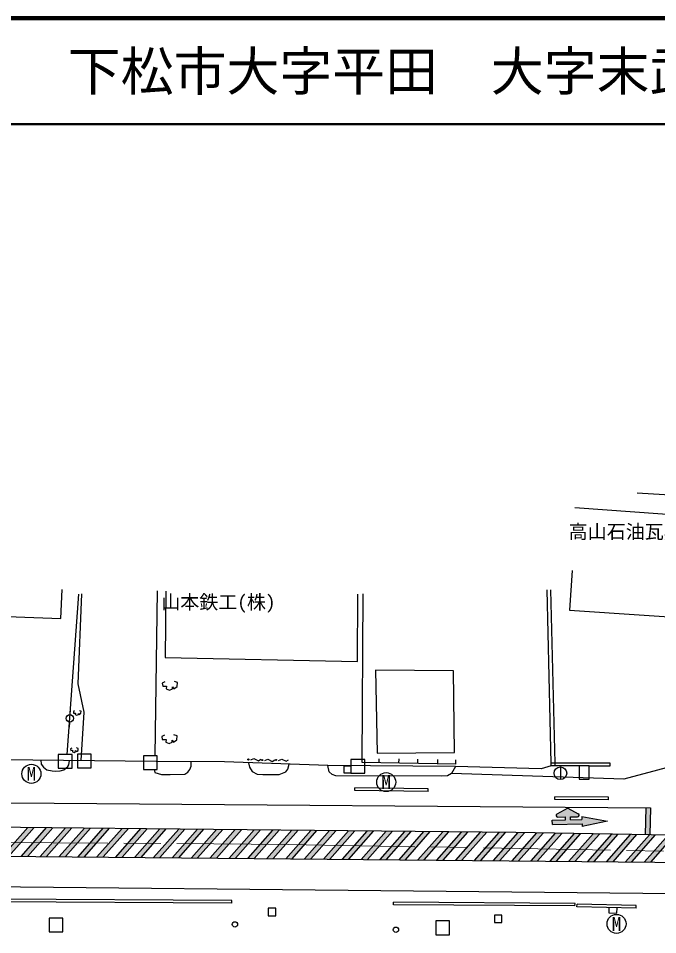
# Model space of a CAD drawing. Units: millimetres at full size, sheet at 1:1000; details may follow other scales. Extents: x 40000 to 680000, y 20000 to 380000.
# Drawn here: x 400345 to 460806, y 293390 to 380000 of the extents above; entities that cross this region are included whole.
import ezdxf
from ezdxf.enums import TextEntityAlignment as Align

# ---------------------------------------------------------------- set-up
doc = ezdxf.new("R2010")
doc.units = ezdxf.units.MM
doc.header["$LTSCALE"] = 1000
doc.linetypes.add('CHAIN', pattern=[18.5, 12, -1.5, 3.5, -1.5])
for name, color, linetype, lineweight in [('M-BGD', 7, 'Continuous', 25), ('M-BGD-EXST', 7, 'Continuous', 25), ('M-BMK', 2, 'CHAIN', 13), ('M-STR-STRC', 7, 'Continuous', 25), ('M-TTL', 2, 'Continuous', 13), ('M-TTL-LINE', 7, 'Continuous', 50)]:
    doc.layers.add(name, color=color, linetype=linetype, lineweight=lineweight)
doc.layers.add('M-BMK-HTXT', color=7, linetype='Continuous')
doc.layers.add('M-TTL-TXT', color=7, linetype='Continuous')
doc.styles.add('ＭＳ ゴシック', font='')
doc.styles.get('ＭＳ ゴシック').set_extended_font_data('MS Gothic')

msp = doc.modelspace()

# ---------------------------------------------------------------- hatches: boundary and pattern name
at = {"layer": 'M-STR-STRC'}
for points in [[(452097, 304516), (452103, 304241), (450839, 304212), (450848, 303815), (453658, 303878), (453664, 303603), (456050, 304131), (453643, 304551), (453649, 304276), (452570, 304251), (452564, 304526), (453234, 304541, 0.77336), (453300, 304824), (452312, 305346), (451279, 304780, 0.78564), (451354, 304499)], [(460124, 305387), (459674, 305391), (459629, 302829), (460079, 302822)], [(401833, 303517), (401239, 303523), (398855, 300819), (399450, 300814)], [(403617, 303498), (403023, 303505), (400640, 300803), (401236, 300797)], [(405401, 303480), (404807, 303486), (402426, 300787), (403021, 300781)], [(407185, 303462), (406590, 303468), (404211, 300770), (404806, 300765)], [(408969, 303444), (408374, 303450), (405997, 300754), (406592, 300748)], [(410753, 303426), (410158, 303432), (407782, 300737), (408377, 300732)], [(412536, 303407), (412468, 303408), (411942, 303414), (409568, 300721), (410163, 300715)], [(414320, 303389), (413725, 303395), (411353, 300705), (411948, 300699)], [(416103, 303370), (415509, 303376), (413138, 300688), (413733, 300683)], [(417886, 303351), (417292, 303357), (414924, 300672), (415519, 300666)], [(419670, 303332), (419075, 303339), (416709, 300655), (417304, 300650)], [(421453, 303313), (420858, 303320), (418495, 300639), (419090, 300633)], [(423236, 303295), (422642, 303301), (420280, 300623), (420875, 300617)], [(425020, 303276), (424425, 303282), (422065, 300606), (422661, 300601)], [(426803, 303257), (426208, 303263), (423851, 300590), (424446, 300584)], [(428586, 303238), (427992, 303245), (425636, 300573), (426231, 300568)], [(430369, 303220), (429775, 303226), (427422, 300557), (428017, 300551)], [(432153, 303201), (431558, 303207), (429207, 300541), (429802, 300535)], [(433936, 303182), (433342, 303188), (430992, 300524), (431588, 300519)], [(435719, 303163), (435125, 303169), (432778, 300508), (433373, 300502)], [(437503, 303144), (436908, 303151), (434563, 300491), (435158, 300486)], [(439286, 303126), (438692, 303132), (436349, 300475), (436944, 300469)], [(441069, 303107), (440475, 303113), (438134, 300459), (438729, 300453)], [(442853, 303088), (442258, 303094), (439920, 300442), (440515, 300437)], [(444636, 303069), (444041, 303076), (441705, 300426), (442300, 300420)], [(446419, 303050), (445825, 303057), (443490, 300409), (444086, 300404)], [(448198, 303026), (447607, 303036), (445276, 300393), (445871, 300387)], [(449971, 302996), (449380, 303006), (447061, 300377), (447656, 300371)], [(451744, 302965), (451153, 302975), (448847, 300360), (449442, 300355)], [(453517, 302935), (452926, 302945), (450632, 300344), (451227, 300338)], [(455290, 302904), (454699, 302914), (452417, 300327), (453013, 300322)], [(457063, 302874), (456472, 302884), (454203, 300311), (454798, 300305)], [(458836, 302843), (458245, 302853), (455988, 300295), (456583, 300289)], [(460608, 302813), (460018, 302823), (457774, 300278), (458369, 300273)], [(462381, 302782), (461790, 302792), (459559, 300262), (460154, 300256)]]:
    msp.add_hatch(color=256, dxfattribs=at).paths.add_polyline_path(points)

# ---------------------------------------------------------------- linework, layer by layer
at = {"layer": 'M-BGD'}
for p, q in [((413464, 325887), (413255, 310286)), ((404977, 310414), (406054, 325569)), ((405245, 314184), (405279, 314660)), ((405196, 313485), (405162, 313009)), ((434452, 310025), (434446, 309625)), ((436317, 309996), (436311, 309596)), ((438104, 309969), (438098, 309569)), ((439992, 309941), (439986, 309541)), ((441711, 309515), (441717, 309915)), ((456315, 309593), (450747, 309593)), ((453370, 309343), (450747, 309343)), ((451610, 309253), (451610, 308053)), ((454339, 309343), (456315, 309343)), ((456315, 309343), (456315, 309593)), ((432155, 307014), (432158, 307264)), ((439109, 306934), (432155, 307014)), ((439112, 307184), (432158, 307264)), ((439109, 306934), (439112, 307184)), ((451085, 306176), (451087, 306426)), ((456145, 306131), (451085, 306176)), ((456147, 306381), (451087, 306426)), ((456145, 306131), (456147, 306381)), ((420527, 296377), (390570, 296551)), ((420529, 296627), (390571, 296801)), ((420527, 296377), (420529, 296627)), ((435824, 296216), (435825, 296466)), ((452987, 296101), (435824, 296216)), ((452988, 296351), (435825, 296466)), ((452987, 296101), (452988, 296351)), ((453174, 296018), (453179, 296267)), ((458765, 296143), (453179, 296267)), ((458759, 295893), (453174, 296018)), ((458759, 295893), (458765, 296143))]:
    msp.add_line(p, q, dxfattribs=at)
for points in [[(458856, 335138), (470286, 334471), (471694, 354915)], [(452715, 327798), (452474, 324058), (474131, 322599), (474772, 332172), (452987, 333740)], [(367988, 326284), (367901, 324638), (404380, 323265), (404487, 326001)], [(414285, 325846), (414228, 319574), (432434, 319204), (432448, 325565)], [(450747, 309343), (450747, 309593), (450349, 325990)], [(451097, 309343), (451097, 309597), (450699, 325998)], [(406312, 325609), (405976, 317086), (406534, 314434), (406262, 309844)], [(441711, 309515), (432853, 309649), (432943, 325592)], [(414196, 317283), (413958, 317147), (414001, 316876), (414357, 316885), (414331, 316622), (414645, 316495), (414925, 316639), (414925, 316817), (415060, 316630), (415374, 316834), (415408, 317223), (415103, 317325)], [(405668, 314537), (405549, 314469), (405570, 314333), (405748, 314338), (405736, 314206), (405892, 314143), (406032, 314215), (406032, 314304), (406100, 314211), (406257, 314312), (406274, 314507), (406121, 314558)], [(474045, 314704), (472904, 313625), (471878, 312881), (469750, 311748), (467171, 310614), (463979, 309804), (457613, 308076), (441299, 308639)], [(414158, 312240), (413921, 312105), (413963, 311834), (414320, 311842), (414294, 311579), (414608, 311452), (414888, 311596), (414888, 311774), (415023, 311588), (415337, 311791), (415371, 312181), (415066, 312283)], [(405400, 311015), (405282, 310947), (405303, 310812), (405481, 310816), (405468, 310684), (405625, 310621), (405765, 310693), (405765, 310782), (405833, 310689), (405989, 310790), (406006, 310985), (405854, 311036)], [(441681, 309291), (429624, 309365), (419852, 309731), (413371, 309770), (398773, 309922), (382597, 310093), (371578, 310024), (364513, 310024)], [(402465, 309884), (402521, 309495), (402721, 309207), (403041, 308983), (403538, 308887), (403858, 308831), (404306, 308863), (404658, 308967), (405017, 309273), (405130, 309440), (405174, 309855)], [(413200, 308986), (413267, 308711), (413874, 308542), (414690, 308527), (416077, 308569), (416372, 308753), (416562, 309006), (416683, 309328), (416686, 309750)], [(422119, 309646), (422198, 309218), (422453, 308825), (422942, 308555), (423481, 308526), (425027, 308533), (425636, 308766), (425840, 309029), (425972, 309501)], [(422332, 309910), (422627, 310033), (423046, 309817), (423280, 309963)], [(423648, 309859), (423943, 309983), (424362, 309767), (424596, 309912)], [(424956, 309866), (425252, 309990), (425671, 309774), (425905, 309919)], [(441681, 309291), (441299, 308639), (440931, 308415), (440383, 308361), (430366, 308396), (430031, 308530), (429744, 308771), (429624, 309365)], [(450747, 309343), (449799, 309061), (441681, 309291)], [(456198, 295950), (456175, 295467), (456939, 295426), (456972, 295933)]]:
    msp.add_lwpolyline(points, dxfattribs=at)
for points in [[(434126, 318397), (434293, 310539), (441587, 310600), (441497, 318318)], [(404127, 309114), (405427, 309114), (405427, 310414), (404127, 310414)], [(405931, 309157), (407231, 309157), (407231, 310457), (405931, 310457)], [(412189, 308986), (413489, 308986), (413489, 310286), (412189, 310286)], [(431802, 308650), (431167, 308650), (431167, 309355), (431802, 309355)], [(431802, 308650), (433102, 308650), (433102, 309950), (431802, 309950)], [(453370, 308091), (454339, 308091), (454339, 309343), (453370, 309343)], [(423985, 295183), (424685, 295183), (424685, 295883), (423985, 295883)], [(403247, 293652), (404547, 293652), (404547, 294952), (403247, 294952)], [(439834, 293390), (441134, 293390), (441134, 294690), (439834, 294690)], [(445361, 294541), (446061, 294541), (446061, 295241), (445361, 295241)]]:
    msp.add_lwpolyline(points, close=True, dxfattribs=at)
for centre, radius in [((405220, 313835), 350), ((422100, 309948), 50), ((423416, 309897), 50), ((424725, 309905), 50), ((451610, 308653), 600), ((420826, 294364), 250), ((436055, 293858), 250)]:
    msp.add_circle(centre, radius, dxfattribs=at)
at = {"layer": 'M-BGD-EXST'}
for centre in [(401581, 308591), (435134, 307807), (456916, 294409)]:
    msp.add_circle(centre, 900, dxfattribs=at)
at = {"layer": 'M-BMK'}
msp.add_lwpolyline([(71417, 302766), (123105, 302836), (171489, 302672), (254208, 302593), (271441, 302630), (350346, 302391), (371445, 302298), (396823, 302125), (425848, 301923), (486909, 300815)], dxfattribs=at)
at = {"layer": 'M-STR-STRC'}
for p, q in [((452312, 305346), (451279, 304780)), ((452312, 305346), (453300, 304824)), ((459674, 305395), (459629, 302829)), ((460124, 305387), (460079, 302822)), ((450839, 304212), (452103, 304241)), ((450848, 303815), (450839, 304212)), ((451354, 304499), (452097, 304516)), ((452103, 304241), (452097, 304516)), ((452564, 304526), (453234, 304541)), ((452570, 304251), (452564, 304526)), ((452570, 304251), (453649, 304276)), ((453643, 304551), (456050, 304131)), ((453643, 304551), (453649, 304276)), ((456050, 304131), (453664, 303603)), ((398855, 300819), (401239, 303523)), ((399450, 300814), (401833, 303517)), ((400640, 300803), (403023, 303505)), ((401236, 300797), (403617, 303498)), ((402426, 300787), (404807, 303486)), ((403021, 300781), (405401, 303480)), ((404211, 300770), (406590, 303468)), ((404806, 300765), (407185, 303462)), ((405997, 300754), (408374, 303450)), ((406592, 300748), (408969, 303444)), ((407782, 300737), (410158, 303432)), ((408377, 300732), (410753, 303426)), ((409568, 300721), (411942, 303414)), ((410163, 300715), (412536, 303407)), ((411353, 300705), (413725, 303395)), ((411948, 300699), (414320, 303389)), ((413138, 300688), (415509, 303376)), ((413733, 300683), (416103, 303370)), ((414924, 300672), (417292, 303357)), ((415519, 300666), (417886, 303351)), ((416709, 300655), (419075, 303339)), ((417304, 300650), (419670, 303332)), ((418495, 300639), (420858, 303320)), ((419090, 300633), (421453, 303313)), ((420280, 300623), (422642, 303301)), ((420875, 300617), (423236, 303295)), ((422065, 300606), (424425, 303282)), ((422661, 300601), (425020, 303276)), ((423851, 300590), (426208, 303263)), ((424446, 300584), (426803, 303257)), ((425636, 300573), (427992, 303245)), ((426231, 300568), (428586, 303238)), ((427422, 300557), (429775, 303226)), ((428017, 300551), (430369, 303220)), ((429207, 300541), (431558, 303207)), ((429802, 300535), (432153, 303201)), ((430992, 300524), (433342, 303188)), ((431588, 300519), (433936, 303182)), ((432778, 300508), (435125, 303169)), ((433373, 300502), (435719, 303163)), ((434563, 300491), (436908, 303151)), ((435158, 300486), (437503, 303144)), ((450848, 303815), (453658, 303878)), ((453658, 303878), (453664, 303603)), ((436349, 300475), (438692, 303132)), ((436944, 300469), (439286, 303126)), ((438134, 300459), (440475, 303113)), ((438729, 300453), (441069, 303107)), ((439920, 300442), (442258, 303094)), ((440515, 300437), (442853, 303088)), ((441705, 300426), (444041, 303076)), ((442300, 300420), (444636, 303069)), ((443490, 300409), (445825, 303057)), ((444086, 300404), (446419, 303050)), ((445276, 300393), (447607, 303036)), ((445871, 300387), (448198, 303026)), ((447061, 300377), (449380, 303006)), ((447656, 300371), (449971, 302996)), ((448847, 300360), (451153, 302975)), ((449442, 300355), (451744, 302965)), ((450632, 300344), (452926, 302945)), ((451227, 300338), (453517, 302935)), ((452417, 300327), (454699, 302914)), ((453013, 300322), (455290, 302904)), ((454203, 300311), (456472, 302884)), ((454798, 300305), (457063, 302874)), ((455988, 300295), (458245, 302853)), ((456583, 300289), (458836, 302843)), ((457774, 300278), (460018, 302823)), ((458369, 300273), (460608, 302813)), ((459559, 300262), (461790, 302792)), ((460154, 300256), (462381, 302782))]:
    msp.add_line(p, q, dxfattribs=at)
for points in [[(71350, 306552), (141550, 306561), (205031, 306469), (244141, 306450), (325633, 306329), (403736, 305810), (460124, 305387)], [(467487, 302694), (447382, 303040), (412468, 303408), (382638, 303713), (359010, 303711), (347631, 303474), (332242, 303252), (319254, 303052), (301608, 303075), (274875, 303191), (254986, 303366), (221133, 303314), (168043, 303397), (124879, 303417), (71405, 303448)], [(71428, 302138), (95075, 302215), (143797, 302274), (183919, 302221), (239489, 302176), (280000, 301974), (321771, 301921), (336882, 301674), (388182, 300917), (467401, 300190)], [(71489, 298686), (124074, 298774), (169217, 298740), (238329, 298604), (299061, 298533), (366492, 298260), (465566, 297252), (478812, 296798), (502637, 296083), (514675, 295843)]]:
    msp.add_lwpolyline(points, dxfattribs=at)
for centre, start, end in [((451351, 304649), 118.67558, 271.29423), ((453230, 304691), 271.29423, 62.1624)]:
    msp.add_arc(centre, 150, start, end, dxfattribs=at)
at = {"layer": 'M-TTL', "lineweight": 140}
msp.add_line((680000, 380000), (40000, 380000), dxfattribs=at)
at = {"layer": 'M-TTL-LINE'}
msp.add_line((40000, 370000), (680000, 370000), dxfattribs=at)

# ---------------------------------------------------------------- texts
at = {"layer": 'M-BGD-EXST', "style": 'ＭＳ ゴシック'}
for p in [(401581, 308591), (435134, 307807), (456916, 294409)]:
    msp.add_text('M', height=1320, dxfattribs=at).set_placement(p, align=Align.MIDDLE_CENTER)
at = {"layer": 'M-BMK-HTXT', "style": 'ＭＳ ゴシック'}
for s, p in [('高山石油瓦斯(株)', (452389, 330427)), ('山本鉄工(株)', (413856, 323768))]:
    msp.add_text(s, height=1320, dxfattribs=at).set_placement(p, align=Align.BOTTOM_LEFT)
at = {"layer": 'M-TTL-TXT', "style": 'ＭＳ ゴシック'}
msp.add_text('下松市大字平田\u3000大字末武下', height=3666, dxfattribs=at).set_placement((405024, 375000), align=Align.MIDDLE_LEFT)

doc.saveas('drawing.dxf')
